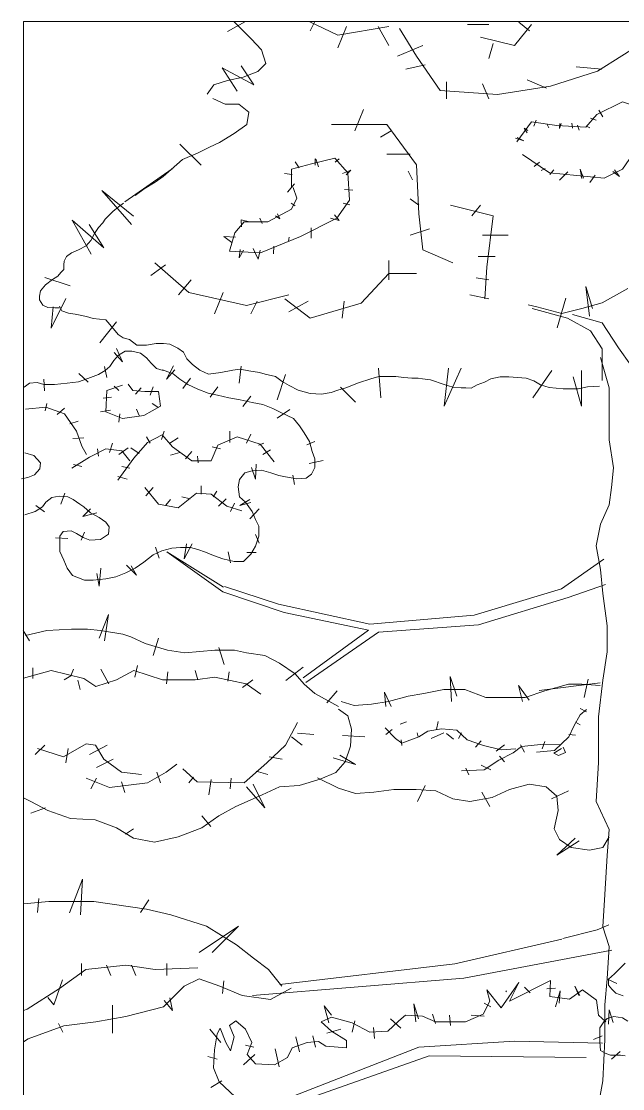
# Model space of a CAD drawing. Header units: metres. Extents: x 0 to 43.1, y 0 to 29.
# Drawn here: x -0.01 to 4.03, y 21.82 to 29 of the extents above; entities that cross this region are included whole.
import ezdxf

# ---------------------------------------------------------------- set-up
doc = ezdxf.new("R2010")
doc.units = ezdxf.units.M
doc.layers.add('Ceco.NET 56', color=253, linetype='Continuous', lineweight=9)
doc.layers.add('trees1', color=254, linetype='Continuous', lineweight=9)

# ---------------------------------------------------------------- blocks, each defined once
blk = doc.blocks.new('elevation 1')
at = {"layer": 'Ceco.NET 56', "ltscale": 0.3}
for p, q in [((0, 0), (0, 29)), ((0, 29), (43.1, 29))]:
    blk.add_line(p, q, dxfattribs=at)
at = {"layer": 'trees1'}
for p, q in [((1.3711, 28.9321), (1.4933, 29)), ((1.415, 29), (1.4557, 28.9592)), ((1.4557, 28.9592), (1.5316, 28.8833)), ((1.9208, 29), (2.1147, 28.9081)), ((1.9287, 28.9367), (1.9603, 29)), ((2.1147, 28.9081), (2.4581, 28.9654)), ((2.1147, 28.8222), (2.1719, 28.9654)), ((2.3866, 28.9654), (2.4581, 28.8365)), ((2.5296, 28.951), (2.6441, 28.7649)), ((2.9875, 28.9797), (3.1306, 28.9797)), ((3.3023, 28.8365), (3.4168, 28.9797)), ((3.3309, 28.994), (3.4025, 28.9367)), ((1.5316, 28.8833), (1.5999, 28.8074)), ((3.0734, 28.8938), (3.3023, 28.8365)), ((3.8604, 28.6647), (4.2467, 28.9081)), ((1.5999, 28.8074), (1.6303, 28.7163)), ((2.5153, 28.7649), (2.687, 28.8365)), ((3.1592, 28.8508), (3.1306, 28.7506)), ((2.6441, 28.7649), (2.8015, 28.5358)), ((1.4363, 28.5297), (1.3368, 28.6862)), ((1.3368, 28.6862), (1.55, 28.5724)), ((1.55, 28.5724), (1.4647, 28.7004)), ((1.5771, 28.6631), (1.4785, 28.6251)), ((1.6303, 28.7163), (1.5771, 28.6631)), ((2.5726, 28.679), (2.7013, 28.7077)), ((3.5456, 28.5645), (3.8604, 28.6647)), ((3.7173, 28.6933), (3.889, 28.679)), ((1.3723, 28.6024), (1.2812, 28.572)), ((1.4785, 28.6251), (1.3723, 28.6024)), ((2.8444, 28.5931), (2.8444, 28.4786)), ((3.0877, 28.5788), (3.1306, 28.4786)), ((3.3882, 28.6074), (3.5169, 28.5502)), ((1.2812, 28.572), (1.2357, 28.5113)), ((2.8015, 28.5358), (3.1878, 28.5072)), ((3.1878, 28.5072), (3.5456, 28.5645)), ((1.2736, 28.4809), (1.3571, 28.4429)), ((1.3571, 28.4429), (1.4482, 28.4429)), ((1.4482, 28.4429), (1.5164, 28.3898)), ((4.0282, 28.4585), (3.8569, 28.3728)), ((4.175, 28.4096), (4.0282, 28.4585)), ((1.5164, 28.3898), (1.5013, 28.3062)), ((2.2292, 28.2638), (2.2864, 28.407)), ((3.8569, 28.3728), (3.7835, 28.2871)), ((3.87, 28.4026), (3.8957, 28.3582)), ((1.5013, 28.3062), (1.4178, 28.2455)), ((2.0718, 28.3068), (2.4438, 28.3068)), ((2.4438, 28.3068), (2.6441, 28.0347)), ((3.4165, 28.3239), (3.3186, 28.1892)), ((3.5878, 28.2994), (3.4165, 28.3239)), ((3.4476, 28.3348), (3.4336, 28.2951)), ((3.5199, 28.3115), (3.5339, 28.2835)), ((3.7835, 28.2871), (3.5878, 28.2994)), ((3.6156, 28.3138), (3.6063, 28.2788)), ((3.6063, 28.2788), (3.6086, 28.3138)), ((3.6927, 28.2811), (3.688, 28.3162)), ((3.7253, 28.3021), (3.737, 28.2671)), ((3.786, 28.2951), (3.8094, 28.2835)), ((3.814, 28.3488), (3.8514, 28.3348)), ((1.4178, 28.2455), (1.3192, 28.1848)), ((2.4009, 28.2209), (2.4724, 28.2638)), ((3.3659, 28.1971), (3.3215, 28.2181)), ((3.3869, 28.2508), (3.3682, 28.2811)), ((3.3682, 28.2811), (3.3916, 28.2648)), ((1.0525, 28.1741), (1.1946, 28.0319)), ((1.2509, 28.1544), (1.175, 28.1164)), ((1.3192, 28.1848), (1.2509, 28.1544)), ((3.3099, 28.2134), (3.3659, 28.1971)), ((4.0282, 28.0055), (4.1628, 28.2014)), ((1.0688, 28.0709), (0.9929, 28.0025)), ((1.175, 28.1164), (1.0688, 28.0709)), ((1.9361, 28.0423), (2.0952, 28.079)), ((1.9628, 28.032), (1.9628, 28.0762)), ((1.9628, 28.0762), (1.9696, 28.0694)), ((2.0952, 28.079), (2.1808, 27.9811)), ((2.0954, 28.0524), (2.1226, 28.0762)), ((2.4438, 28.1063), (2.6012, 28.1063)), ((3.3553, 28.1035), (3.5388, 27.9811)), ((0.6814, 27.7862), (1.0007, 28.008)), ((0.9929, 28.0025), (0.9398, 27.957)), ((1.8015, 28.0055), (1.9361, 28.0423)), ((1.8015, 27.8831), (1.8015, 28.0055)), ((1.8269, 28.0558), (1.8541, 28.015)), ((1.9696, 28.0694), (1.9832, 28.0218)), ((2.6441, 28.0347), (2.6584, 27.7054)), ((3.4709, 28.0523), (3.4359, 28.0243)), ((3.5083, 28.0103), (3.4826, 27.9962)), ((3.5666, 28.0009), (3.5409, 27.9706)), ((3.7557, 27.9425), (3.744, 28.0056)), ((3.744, 28.0056), (3.7673, 27.9449)), ((3.9059, 27.9443), (4.0282, 28.0055)), ((3.9751, 28.0009), (4.0078, 27.9565)), ((0.9398, 27.957), (0.8867, 27.919)), ((1.7555, 27.9776), (1.8065, 27.9708)), ((2.1463, 27.9776), (2.2007, 27.998)), ((2.2007, 27.998), (2.1701, 27.9674)), ((2.1808, 27.9811), (2.193, 27.7974)), ((2.5869, 27.9918), (2.6155, 27.9345)), ((3.5388, 27.9811), (3.9059, 27.9443)), ((3.6623, 27.9869), (3.6063, 27.9309)), ((3.8444, 27.9659), (3.8094, 27.9168)), ((4.0078, 27.9565), (3.9634, 27.9892)), ((0.7398, 27.6906), (0.5266, 27.8613)), ((0.5266, 27.8613), (0.7256, 27.6337)), ((0.8108, 27.8734), (0.7501, 27.8279)), ((0.8867, 27.919), (0.8108, 27.8734)), ((1.7759, 27.8518), (1.8235, 27.9062)), ((1.8382, 27.8097), (1.8138, 27.8831)), ((2.1599, 27.8688), (2.2143, 27.8654)), ((1.8015, 27.7362), (1.8382, 27.8097)), ((2.193, 27.7974), (2.1074, 27.675)), ((2.6012, 27.8057), (2.6584, 27.7627)), ((0.6002, 27.7205), (0.5485, 27.6688)), ((0.64, 27.7524), (0.6002, 27.7205)), ((0.6718, 27.7762), (0.64, 27.7524)), ((1.6425, 27.6505), (1.8015, 27.7362)), ((1.7997, 27.777), (1.8269, 27.76)), ((2.1497, 27.777), (2.1939, 27.7668)), ((2.8731, 27.7627), (3.1592, 27.6911)), ((3.0161, 27.6911), (3.0734, 27.7627)), ((0.5408, 27.4773), (0.3276, 27.6621)), ((0.3276, 27.6621), (0.4555, 27.4346)), ((0.5326, 27.6449), (0.5048, 27.6131)), ((0.5485, 27.6688), (0.5326, 27.6449)), ((1.4223, 27.577), (1.4834, 27.6505)), ((1.4667, 27.6173), (1.4633, 27.6649)), ((1.4633, 27.6649), (1.5211, 27.6513)), ((1.4834, 27.6505), (1.6425, 27.6505)), ((1.606, 27.6411), (1.589, 27.6751)), ((1.6944, 27.692), (1.725, 27.6717)), ((1.725, 27.6717), (1.708, 27.7056)), ((2.1074, 27.675), (1.8627, 27.5526)), ((2.1226, 27.6615), (2.0648, 27.6751)), ((2.092, 27.6988), (2.1226, 27.6615)), ((2.6584, 27.7054), (2.687, 27.462)), ((3.1592, 27.6911), (3.1163, 27.3475)), ((0.4413, 27.6337), (0.5408, 27.4773)), ((0.477, 27.5733), (0.4531, 27.5256)), ((0.5048, 27.6131), (0.477, 27.5733)), ((1.3856, 27.4546), (1.4223, 27.577)), ((1.9357, 27.6105), (1.9357, 27.5425)), ((2.6012, 27.5623), (2.73, 27.6052)), ((0.4531, 27.5256), (0.4213, 27.4898)), ((1.4021, 27.5119), (1.3478, 27.5527)), ((1.3478, 27.5527), (1.4259, 27.5493)), ((1.8627, 27.5526), (1.5935, 27.4424)), ((1.7861, 27.5493), (1.7827, 27.5221)), ((3.0877, 27.5623), (3.2594, 27.5623)), ((0.3219, 27.4421), (0.2901, 27.4182)), ((0.3696, 27.462), (0.3219, 27.4421)), ((0.4213, 27.4898), (0.3696, 27.462)), ((1.5935, 27.4424), (1.3856, 27.4546)), ((1.4497, 27.4099), (1.4565, 27.4643)), ((1.4803, 27.4609), (1.4497, 27.4099)), ((1.5788, 27.3997), (1.5449, 27.4711)), ((1.5924, 27.4609), (1.5788, 27.3997)), ((1.6842, 27.4881), (1.6808, 27.4371)), ((2.687, 27.462), (2.8874, 27.3761)), ((0.2742, 27.3864), (0.2702, 27.3625)), ((0.2702, 27.3625), (0.2702, 27.3307)), ((0.2901, 27.4182), (0.2742, 27.3864)), ((0.9557, 27.3618), (0.8555, 27.2902)), ((0.8841, 27.3761), (1.1131, 27.1757)), ((2.4581, 27.3904), (2.4581, 27.2616)), ((3.0591, 27.4191), (3.1735, 27.4191)), ((0.2305, 27.2869), (0.1947, 27.2631)), ((0.2503, 27.3108), (0.2305, 27.2869)), ((0.2702, 27.3307), (0.2503, 27.3108)), ((2.2721, 27.1041), (2.4581, 27.3045)), ((2.4581, 27.3045), (2.6441, 27.3045)), ((3.1163, 27.3475), (3.102, 27.1327)), ((0.147, 27.2273), (0.1152, 27.1875)), ((0.1428, 27.2781), (0.3134, 27.2213)), ((0.1947, 27.2631), (0.147, 27.2273)), ((1.1274, 27.2616), (1.0415, 27.1614)), ((3.0448, 27.2759), (3.1306, 27.2616)), ((3.808, 27.0162), (3.7822, 27.2162)), ((3.7822, 27.2162), (3.8273, 27.0678)), ((0.1152, 27.1875), (0.1072, 27.1517)), ((0.1072, 27.1517), (0.1072, 27.1278)), ((1.1131, 27.1757), (1.4994, 27.0898)), ((1.342, 27.1757), (1.2848, 27.0325)), ((1.4994, 27.0898), (1.7856, 27.1614)), ((3.0018, 27.1614), (3.1306, 27.1327)), ((3.6468, 27.1387), (3.5888, 26.9388)), ((3.8918, 27.1065), (4.0658, 27.2033)), ((0.1072, 27.1278), (0.1311, 27.092)), ((0.1311, 27.092), (0.1629, 27.0761)), ((0.1629, 27.0761), (0.2106, 27.0721)), ((0.1854, 26.9368), (0.2849, 27.1359)), ((0.1997, 27.079), (0.1854, 26.9368)), ((0.2106, 27.0721), (0.2424, 27.0721)), ((0.2417, 27.0838), (0.2569, 27.0534)), ((1.571, 27.1184), (1.528, 27.0325)), ((1.757, 27.1327), (1.9287, 27.0039)), ((1.9144, 27.1184), (1.7856, 27.0468)), ((1.9287, 27.0039), (2.2721, 27.1041)), ((2.1576, 27.1184), (2.1433, 27.0039)), ((3.3955, 27.0936), (3.4535, 27.0807)), ((3.6597, 27.0033), (3.4212, 27.0678)), ((3.4535, 27.0807), (3.6211, 27.0355)), ((3.6211, 27.0355), (3.7564, 27.0678)), ((3.7564, 27.0678), (3.8918, 27.1065)), ((0.2569, 27.0534), (0.3024, 27.0382)), ((0.3024, 27.0382), (0.348, 27.0306)), ((0.348, 27.0306), (0.4238, 27.0154)), ((0.4238, 27.0154), (0.4694, 27.0002)), ((0.4694, 27.0002), (0.5528, 26.9926)), ((3.8144, 26.9194), (3.6597, 27.0033)), ((3.692, 27.0291), (3.8918, 26.971)), ((0.6261, 26.9795), (0.5124, 26.8373)), ((0.5528, 26.9926), (0.6059, 26.9319)), ((0.6059, 26.9319), (0.6363, 26.8939)), ((3.8918, 26.971), (4.0014, 26.8033)), ((0.6363, 26.8939), (0.6702, 26.8714)), ((0.6702, 26.8714), (0.7136, 26.8606)), ((0.7136, 26.8606), (0.7624, 26.8226)), ((3.8918, 26.7969), (3.8144, 26.9194)), ((0.6245, 26.7987), (0.6666, 26.7093)), ((0.6836, 26.7819), (0.6389, 26.7551)), ((0.7284, 26.7819), (0.6836, 26.7819)), ((0.7866, 26.7685), (0.7284, 26.7819)), ((0.7624, 26.8226), (0.8275, 26.8226)), ((0.8275, 26.8226), (0.8926, 26.8335)), ((0.8926, 26.8335), (0.9415, 26.8335)), ((0.9415, 26.8335), (0.9849, 26.828)), ((0.9849, 26.828), (1.0391, 26.8009)), ((1.0391, 26.8009), (1.0771, 26.7737)), ((3.8918, 26.584), (3.8918, 26.7969)), ((4.0014, 26.8033), (4.0852, 26.6872)), ((0.6075, 26.7192), (0.5807, 26.6789)), ((0.6389, 26.7551), (0.6075, 26.7192)), ((0.6666, 26.7093), (0.6088, 26.7724)), ((0.8268, 26.7372), (0.7866, 26.7685)), ((0.8582, 26.7013), (0.8268, 26.7372)), ((1.0771, 26.7737), (1.0988, 26.7303)), ((1.0988, 26.7303), (1.1367, 26.6923)), ((3.8814, 26.7396), (3.9396, 26.5356)), ((0.5494, 26.6521), (0.5046, 26.6252)), ((0.5458, 26.6778), (0.5615, 26.6042)), ((0.5807, 26.6789), (0.5494, 26.6521)), ((0.894, 26.6655), (0.8582, 26.7013)), ((0.9387, 26.6521), (0.894, 26.6655)), ((1.0059, 26.6297), (0.9343, 26.6566)), ((0.9607, 26.5937), (1.008, 26.683)), ((1.0185, 26.6568), (0.9607, 26.5937)), ((1.1367, 26.6923), (1.1856, 26.6543)), ((1.1856, 26.6543), (1.2452, 26.6272)), ((1.2452, 26.6272), (1.3266, 26.6381)), ((1.3266, 26.6381), (1.408, 26.6543)), ((1.408, 26.6543), (1.4568, 26.6598)), ((1.4647, 26.6808), (1.4505, 26.567)), ((1.4568, 26.6598), (1.5165, 26.6489)), ((1.5165, 26.6489), (1.587, 26.6381)), ((1.587, 26.6381), (1.625, 26.6272)), ((2.3886, 26.6666), (2.4028, 26.4675)), ((2.8577, 26.6666), (2.8293, 26.4106)), ((2.8293, 26.4106), (2.943, 26.6666)), ((3.5542, 26.6524), (3.4262, 26.4675)), ((3.7532, 26.4106), (3.7532, 26.6524)), ((0.0392, 26.567), (0.0034, 26.5401)), ((0.0929, 26.5715), (0.0392, 26.567)), ((0.1376, 26.558), (0.0929, 26.5715)), ((0.1361, 26.5937), (0.1413, 26.5149)), ((0.2943, 26.567), (0.2092, 26.558)), ((0.3703, 26.576), (0.2943, 26.567)), ((0.433, 26.5983), (0.3703, 26.576)), ((0.3724, 26.6305), (0.4354, 26.5727)), ((0.5046, 26.6252), (0.433, 26.5983)), ((1.0506, 26.5939), (1.0059, 26.6297)), ((1.1043, 26.558), (1.0506, 26.5939)), ((1.1235, 26.5989), (1.071, 26.5306)), ((1.625, 26.6272), (1.6955, 26.6109)), ((1.6955, 26.6109), (1.7389, 26.5784)), ((1.7632, 26.6239), (1.7063, 26.4533)), ((1.7389, 26.5784), (1.7877, 26.5512)), ((2.1674, 26.5349), (2.2542, 26.5675)), ((2.2542, 26.5675), (2.3356, 26.5946)), ((2.3356, 26.5946), (2.3898, 26.6109)), ((2.3898, 26.6109), (2.4603, 26.6109)), ((2.4603, 26.6109), (2.5037, 26.6109)), ((2.5037, 26.6109), (2.558, 26.6055)), ((2.558, 26.6055), (2.6122, 26.6001)), ((2.6122, 26.6001), (2.6556, 26.6001)), ((2.6556, 26.6001), (2.6827, 26.5946)), ((2.6827, 26.5946), (2.737, 26.5892)), ((2.737, 26.5892), (2.8292, 26.5566)), ((3.051, 26.5553), (3.0999, 26.5731)), ((3.0999, 26.5731), (3.1444, 26.5954)), ((3.1444, 26.5954), (3.2067, 26.6087)), ((3.2067, 26.6087), (3.2645, 26.6087)), ((3.2645, 26.6087), (3.3223, 26.6043)), ((3.3223, 26.6043), (3.3801, 26.5998)), ((3.3801, 26.5998), (3.4335, 26.582)), ((3.4335, 26.582), (3.478, 26.5553)), ((3.6963, 26.6097), (3.7532, 26.4106)), ((0.2092, 26.558), (0.1376, 26.558)), ((0.5609, 26.5162), (0.5547, 26.3732)), ((0.6665, 26.5535), (0.5609, 26.5162)), ((0.6106, 26.5472), (0.6416, 26.5162)), ((0.7348, 26.5162), (0.7037, 26.5597)), ((0.8156, 26.51), (0.7348, 26.5162)), ((0.7907, 26.5348), (0.7534, 26.4913)), ((0.9087, 26.51), (0.8156, 26.51)), ((0.8528, 26.4851), (0.8715, 26.541)), ((0.9212, 26.4105), (0.9087, 26.51)), ((1.1715, 26.5267), (1.1043, 26.558)), ((1.2431, 26.4998), (1.1715, 26.5267)), ((1.3057, 26.4864), (1.2431, 26.4998)), ((1.3074, 26.5411), (1.2548, 26.4728)), ((1.7877, 26.5512), (1.8474, 26.5187)), ((1.8474, 26.5187), (1.9287, 26.4969)), ((1.9287, 26.4969), (2.0047, 26.4915)), ((2.0047, 26.4915), (2.0698, 26.5024)), ((2.0698, 26.5024), (2.1132, 26.5187)), ((2.1132, 26.5187), (2.1674, 26.5349)), ((2.1328, 26.5386), (2.2323, 26.439)), ((2.8292, 26.5566), (2.8889, 26.5404)), ((2.8889, 26.5404), (2.9431, 26.5349)), ((2.9431, 26.5349), (2.9757, 26.5349)), ((2.9757, 26.5349), (3.011, 26.5331)), ((3.011, 26.5331), (3.051, 26.5553)), ((3.478, 26.5553), (3.5358, 26.5375)), ((3.5358, 26.5375), (3.6292, 26.5286)), ((3.6292, 26.5286), (3.7315, 26.5286)), ((3.7315, 26.5286), (3.7938, 26.542)), ((3.7938, 26.542), (3.8738, 26.5464)), ((3.9396, 26.5356), (3.9396, 26.3754)), ((0.1571, 26.4292), (0.1447, 26.3794)), ((0.536, 26.4664), (0.5919, 26.4727)), ((0.8653, 26.4292), (0.9025, 26.4043)), ((1.3818, 26.4685), (1.3057, 26.4864)), ((1.4579, 26.4551), (1.3818, 26.4685)), ((1.5384, 26.4371), (1.4579, 26.4551)), ((1.528, 26.4781), (1.4754, 26.4097)), ((1.61, 26.4237), (1.5384, 26.4371)), ((1.6772, 26.3968), (1.61, 26.4237)), ((0.0142, 26.3919), (0.1509, 26.4043)), ((0.1509, 26.4043), (0.2751, 26.3608)), ((0.2751, 26.3981), (0.2254, 26.3546)), ((0.2751, 26.3608), (0.3559, 26.2427)), ((0.5174, 26.3732), (0.5857, 26.3857)), ((0.5547, 26.3732), (0.6665, 26.3297)), ((0.6478, 26.3608), (0.6416, 26.3049)), ((0.6665, 26.3297), (0.8094, 26.3484)), ((0.7597, 26.3919), (0.7783, 26.3484)), ((0.8094, 26.3484), (0.9212, 26.4105)), ((1.7309, 26.37), (1.6772, 26.3968)), ((1.7906, 26.3887), (1.7066, 26.3309)), ((1.8159, 26.3297), (1.7309, 26.37)), ((3.9396, 26.3754), (3.9396, 26.186)), ((0.3124, 26.2924), (0.3683, 26.3111)), ((1.8562, 26.2804), (1.8159, 26.3297)), ((1.8875, 26.2312), (1.8562, 26.2804)), ((0.3559, 26.2427), (0.3931, 26.1433)), ((0.828, 26.2054), (0.8528, 26.1619)), ((0.8342, 26.1681), (0.9336, 26.2179)), ((0.946, 26.2427), (0.9274, 26.1868)), ((0.9336, 26.2179), (1.0019, 26.1371)), ((1.3063, 26.1495), (1.4368, 26.2054)), ((1.3871, 26.2427), (1.3871, 26.1681)), ((1.4368, 26.2054), (1.5921, 26.1557)), ((1.5299, 26.2241), (1.4989, 26.1619)), ((1.9233, 26.1729), (1.8875, 26.2312)), ((0.331, 26.193), (0.4056, 26.1992)), ((0.3931, 26.1433), (0.4242, 26.0873)), ((0.5981, 26.1619), (0.5795, 26.0998)), ((0.741, 26.0625), (0.8342, 26.1681)), ((0.9833, 26.1619), (1.0392, 26.1992)), ((1.0019, 26.1371), (1.1324, 26.0438)), ((1.2628, 26.0438), (1.3063, 26.1495)), ((1.269, 26.1371), (1.325, 26.1246)), ((1.6169, 26.1619), (1.5796, 26.1495)), ((1.5921, 26.1557), (1.6852, 26.0376)), ((1.9062, 26.1522), (1.9587, 26.1732)), ((1.9412, 26.1058), (1.9233, 26.1729)), ((3.9396, 26.186), (3.9687, 25.9967)), ((0.0078, 26.0968), (0.0705, 26.0789)), ((0.0705, 26.0789), (0.1152, 26.0297)), ((0.3248, 25.9941), (0.4428, 26.0687)), ((0.4428, 26.0687), (0.5547, 26.1246)), ((0.4988, 26.1246), (0.505, 26.0749)), ((0.5547, 26.1246), (0.6603, 26.1122)), ((0.6354, 25.9133), (0.741, 26.0625)), ((0.6416, 26.0873), (0.7037, 26.1308)), ((0.6603, 26.1122), (0.7162, 26.0438)), ((0.7224, 26.1308), (0.7783, 26.0936)), ((0.9895, 26.0811), (1.0516, 26.0998)), ((1.0889, 26.0563), (1.1324, 26.106)), ((1.1697, 26.0749), (1.1759, 26.0314)), ((1.6604, 26.1184), (1.6107, 26.0873)), ((1.9591, 26.0565), (1.9412, 26.1058)), ((0.1108, 25.9894), (0.075, 25.9491)), ((0.1152, 26.0297), (0.1108, 25.9894)), ((0.3372, 26.019), (0.3931, 26.0066)), ((0.6603, 26.0066), (0.7162, 25.9941)), ((1.1324, 26.0438), (1.2628, 26.0438)), ((1.5332, 25.9998), (1.5595, 25.921)), ((1.5595, 25.921), (1.5647, 26.0208)), ((1.9219, 26.0261), (2.0165, 26.0471)), ((1.9368, 25.9535), (1.9591, 25.9983)), ((1.9591, 25.9983), (1.9591, 26.0565)), ((3.9687, 25.9967), (3.9541, 25.8655)), ((0.0302, 25.9311), (-0.0145, 25.9222)), ((0.075, 25.9491), (0.0302, 25.9311)), ((0.6354, 25.9382), (0.6975, 25.9195)), ((1.4445, 25.8685), (1.4534, 25.9177)), ((1.4534, 25.9177), (1.4892, 25.9625)), ((1.4892, 25.9625), (1.5384, 25.9759)), ((1.5384, 25.9759), (1.6011, 25.9804)), ((1.6011, 25.9804), (1.6638, 25.9625)), ((1.6638, 25.9625), (1.7175, 25.9446)), ((1.7175, 25.9446), (1.7622, 25.9356)), ((1.7622, 25.9356), (1.8383, 25.9222)), ((1.8116, 25.9473), (1.8221, 25.8842)), ((1.8383, 25.9222), (1.9009, 25.9267)), ((1.9009, 25.9267), (1.9368, 25.9535)), ((0.8156, 25.8636), (0.9087, 25.7517)), ((0.8218, 25.8077), (0.8715, 25.8636)), ((1.1945, 25.876), (1.1945, 25.8201)), ((1.4534, 25.8013), (1.4445, 25.8685)), ((3.9541, 25.8655), (3.9396, 25.749)), ((0.1511, 25.7655), (0.1913, 25.7968)), ((0.1913, 25.7968), (0.2406, 25.8058)), ((0.2406, 25.8058), (0.2987, 25.8013)), ((0.2779, 25.8264), (0.2516, 25.7528)), ((0.2987, 25.8013), (0.3345, 25.7834)), ((0.3345, 25.7834), (0.3793, 25.752)), ((0.9895, 25.7828), (0.9584, 25.7455)), ((1.0392, 25.7269), (1.1634, 25.8263)), ((1.064, 25.8015), (1.12, 25.789)), ((1.1634, 25.8263), (1.2628, 25.8201)), ((1.2628, 25.8201), (1.3684, 25.7393)), ((1.3001, 25.8388), (1.2753, 25.8015)), ((1.3622, 25.789), (1.3125, 25.7393)), ((1.4937, 25.7655), (1.4534, 25.8013)), ((1.4544, 25.7423), (1.5227, 25.7843)), ((0.0078, 25.6804), (0.0794, 25.7028)), ((0.0794, 25.7028), (0.1287, 25.7341)), ((0.0835, 25.7423), (0.1413, 25.7002)), ((0.1287, 25.7341), (0.1511, 25.7655)), ((0.3793, 25.752), (0.4062, 25.7341)), ((0.4512, 25.7213), (0.3987, 25.6687)), ((0.4062, 25.7341), (0.4509, 25.6938)), ((0.9087, 25.7517), (1.0392, 25.7269)), ((1.3684, 25.7393), (1.4678, 25.7082)), ((1.4181, 25.758), (1.3933, 25.702)), ((1.528, 25.7633), (1.4544, 25.7423)), ((1.5384, 25.7028), (1.4937, 25.7655)), ((1.5227, 25.6529), (1.5858, 25.7213)), ((1.5608, 25.649), (1.5384, 25.7028)), ((3.9396, 25.749), (3.8814, 25.6179)), ((0.3987, 25.6687), (0.4932, 25.695)), ((0.4509, 25.6938), (0.5091, 25.6625)), ((0.5091, 25.6625), (0.5538, 25.6311)), ((0.5538, 25.6311), (0.5762, 25.5998)), ((1.5832, 25.6043), (1.5608, 25.649)), ((0.2674, 25.5684), (0.245, 25.5371)), ((0.3211, 25.5729), (0.2674, 25.5684)), ((0.3569, 25.555), (0.3211, 25.5729)), ((0.4092, 25.5636), (0.3882, 25.511)), ((0.5762, 25.5998), (0.5717, 25.5505)), ((1.5832, 25.5371), (1.5832, 25.6043)), ((3.8814, 25.6179), (3.8522, 25.4722)), ((0.2148, 25.5268), (0.2989, 25.5216)), ((0.245, 25.5371), (0.245, 25.4878)), ((0.245, 25.4878), (0.245, 25.4341)), ((0.4017, 25.5281), (0.3569, 25.555)), ((0.4464, 25.5102), (0.4017, 25.5281)), ((0.518, 25.5147), (0.4464, 25.5102)), ((0.5717, 25.5505), (0.518, 25.5147)), ((1.5595, 25.5478), (1.5858, 25.49)), ((1.5608, 25.4699), (1.5832, 25.5371)), ((0.245, 25.4341), (0.2719, 25.3759)), ((0.8716, 25.4117), (0.9298, 25.4386)), ((0.8872, 25.4637), (0.9134, 25.3902)), ((0.9298, 25.4386), (0.9969, 25.4565)), ((1.3462, 25.1931), (0.9631, 25.4319)), ((0.9631, 25.4319), (1.3399, 25.1617)), ((0.9969, 25.4565), (1.0551, 25.461)), ((1.0551, 25.461), (1.1222, 25.461)), ((1.0973, 25.4848), (1.0815, 25.3849)), ((1.0815, 25.3849), (1.134, 25.4848)), ((1.1222, 25.461), (1.1715, 25.4475)), ((1.1715, 25.4475), (1.2252, 25.4296)), ((1.2252, 25.4296), (1.2789, 25.4072)), ((1.3757, 25.4322), (1.3914, 25.3586)), ((1.4803, 25.3669), (1.5295, 25.4162)), ((1.5017, 25.427), (1.5647, 25.427)), ((1.5295, 25.4162), (1.5608, 25.4699)), ((3.8522, 25.4722), (3.8814, 25.312)), ((0.2719, 25.3759), (0.2943, 25.3222)), ((0.6928, 25.3429), (0.7611, 25.2745)), ((0.7508, 25.3222), (0.8089, 25.3625)), ((0.8089, 25.3625), (0.8716, 25.4117)), ((1.2789, 25.4072), (1.3415, 25.3848)), ((1.3415, 25.3848), (1.4176, 25.3669)), ((1.4176, 25.3669), (1.4803, 25.3669)), ((3.6188, 25.1825), (3.9028, 25.3829)), ((0.2943, 25.3222), (0.3301, 25.2729)), ((0.3301, 25.2729), (0.4106, 25.2416)), ((0.4932, 25.2851), (0.509, 25.201)), ((0.509, 25.201), (0.5195, 25.3218)), ((0.621, 25.2639), (0.6881, 25.2908)), ((0.6881, 25.2908), (0.7508, 25.3222)), ((0.7611, 25.2745), (0.7243, 25.3376)), ((3.8814, 25.312), (3.8959, 25.1518)), ((0.4106, 25.2416), (0.4688, 25.2416)), ((0.4688, 25.2416), (0.5538, 25.2505)), ((0.5538, 25.2505), (0.621, 25.2639)), ((3.6637, 25.124), (3.9149, 25.2119)), ((1.3399, 25.1617), (1.7544, 25.0234)), ((1.3524, 25.1981), (1.7147, 25.0794)), ((3.0317, 25.0065), (3.6188, 25.1825)), ((3.8959, 25.1518), (3.925, 24.9332)), ((1.7147, 25.0794), (2.3289, 24.9444)), ((3.0608, 24.9417), (3.6637, 25.124)), ((0.5095, 24.8504), (0.5714, 25.0096)), ((0.5714, 25.0096), (0.5449, 24.8327)), ((1.7544, 25.0234), (2.3197, 24.904)), ((2.3289, 24.9444), (3.0317, 25.0065)), ((0.3238, 24.9123), (0.1558, 24.9035)), ((0.4299, 24.9123), (0.3238, 24.9123)), ((0.5184, 24.9035), (0.4299, 24.9123)), ((2.3888, 24.8915), (3.0608, 24.9417)), ((3.925, 24.9332), (3.925, 24.7584)), ((-0.0033, 24.9035), (0.0409, 24.8327)), ((0.1558, 24.9035), (0.0144, 24.8681)), ((0.6687, 24.8769), (0.5184, 24.9035)), ((0.7217, 24.8592), (0.6687, 24.8769)), ((0.819, 24.815), (0.7217, 24.8592)), ((0.872, 24.7354), (0.9074, 24.8504)), ((2.3197, 24.904), (1.88, 24.5836)), ((1.8989, 24.5521), (2.3888, 24.8915)), ((0.9693, 24.7708), (0.819, 24.815)), ((1.0843, 24.7531), (0.9693, 24.7708)), ((1.2876, 24.7708), (1.0843, 24.7531)), ((1.4203, 24.7708), (1.2876, 24.7708)), ((1.3141, 24.7885), (1.3495, 24.6734)), ((1.4998, 24.7531), (1.4203, 24.7708)), ((1.6236, 24.7354), (1.4998, 24.7531)), ((1.7209, 24.6823), (1.6236, 24.7354)), ((3.925, 24.7584), (3.8959, 24.5691)), ((0, 24.581), (0.1862, 24.6328)), ((0.0629, 24.6504), (0.0629, 24.5799)), ((0.1862, 24.6328), (0.4064, 24.5799)), ((0.336, 24.6416), (0.3183, 24.5975)), ((0.5209, 24.6416), (0.5737, 24.5446)), ((0.6266, 24.5711), (0.7411, 24.6328)), ((0.7411, 24.6328), (0.9348, 24.5711)), ((0.7675, 24.668), (0.7499, 24.5887)), ((1.155, 24.6328), (1.1726, 24.5711)), ((1.827, 24.6115), (1.7209, 24.6823)), ((1.7651, 24.5673), (1.88, 24.6557)), ((0.3183, 24.5975), (0.2743, 24.5711)), ((0.3649, 24.5687), (0.3808, 24.5052)), ((0.4064, 24.5799), (0.4857, 24.527)), ((0.4857, 24.527), (0.6266, 24.5711)), ((0.9348, 24.5711), (1.155, 24.5711)), ((0.97, 24.6239), (0.9612, 24.5446)), ((1.155, 24.5711), (1.2871, 24.5887)), ((1.2871, 24.5887), (1.4984, 24.5446)), ((1.384, 24.6239), (1.3751, 24.5623)), ((1.5425, 24.5711), (1.472, 24.5182)), ((1.8889, 24.5407), (1.827, 24.6115)), ((2.8792, 24.4257), (2.8704, 24.5938)), ((2.8704, 24.5938), (2.9146, 24.4611)), ((3.7988, 24.5761), (3.7723, 24.4523)), ((3.8959, 24.5691), (3.8668, 24.3214)), ((1.4984, 24.5446), (1.5953, 24.4742)), ((1.9596, 24.4788), (1.8889, 24.5407)), ((2.0392, 24.4169), (2.1099, 24.4965)), ((2.4371, 24.3903), (2.4283, 24.4876)), ((2.4283, 24.4876), (2.4725, 24.3903)), ((2.8262, 24.5053), (2.6935, 24.4788)), ((2.9676, 24.5053), (2.8262, 24.5053)), ((3.1091, 24.4523), (2.9676, 24.5053)), ((3.3567, 24.4257), (3.3302, 24.5319)), ((3.3302, 24.5319), (3.4009, 24.4346)), ((3.507, 24.4965), (3.3744, 24.4523)), ((3.4694, 24.5001), (3.8791, 24.5517)), ((3.6662, 24.5407), (3.507, 24.4965)), ((3.7546, 24.5407), (3.6662, 24.5407)), ((3.8784, 24.5319), (3.7546, 24.5407)), ((2.1188, 24.3903), (1.9596, 24.4788)), ((2.2249, 24.3992), (2.1365, 24.4257)), ((2.4548, 24.4257), (2.3398, 24.408)), ((2.5874, 24.4611), (2.4548, 24.4257)), ((2.6935, 24.4788), (2.5874, 24.4611)), ((3.2683, 24.4523), (3.1091, 24.4523)), ((3.3744, 24.4523), (3.2683, 24.4523)), ((2.1807, 24.3284), (2.1188, 24.3726)), ((2.3398, 24.408), (2.2249, 24.3992)), ((3.7446, 24.3777), (3.788, 24.356)), ((3.7446, 24.3343), (3.788, 24.3723)), ((1.7627, 24.1317), (1.8421, 24.2827)), ((2.2072, 24.2399), (2.1807, 24.3284)), ((2.5762, 24.2875), (2.5341, 24.2717)), ((2.7898, 24.2909), (2.779, 24.2366)), ((3.7012, 24.2583), (3.7446, 24.3343)), ((3.712, 24.2855), (3.7446, 24.2692)), ((3.8668, 24.3214), (3.8668, 24.0155)), ((1.8421, 24.2112), (1.9533, 24.2032)), ((2.1453, 24.1957), (2.2956, 24.1868)), ((2.1984, 24.1249), (2.2072, 24.2399)), ((2.4318, 24.2475), (2.5023, 24.1769)), ((2.4806, 24.2366), (2.4372, 24.204)), ((2.6488, 24.2149), (2.6542, 24.1878)), ((2.6597, 24.1878), (2.7193, 24.2258)), ((2.7193, 24.2258), (2.8115, 24.242)), ((2.8278, 24.2149), (2.741, 24.1769)), ((2.8115, 24.242), (2.9146, 24.2312)), ((2.8929, 24.1715), (2.8441, 24.2095)), ((2.9146, 24.2312), (2.9851, 24.1661)), ((2.9472, 24.2149), (2.9255, 24.1769)), ((3.6686, 24.1878), (3.7012, 24.2583)), ((3.6686, 24.204), (3.712, 24.1986)), ((0.1425, 24.1317), (0.079, 24.0682)), ((0.2696, 24.0523), (0.4205, 24.1397)), ((0.4205, 24.1397), (0.484, 24.1317)), ((0.5635, 24.1317), (0.4443, 24.0682)), ((0.484, 24.1317), (0.5396, 24.0364)), ((1.6356, 24.0125), (1.7627, 24.1317)), ((1.8024, 24.1873), (1.8739, 24.1317)), ((2.163, 24.0187), (2.1984, 24.1249)), ((2.5023, 24.1769), (2.5457, 24.1443)), ((2.5403, 24.1661), (2.5457, 24.1281)), ((2.5457, 24.1443), (2.6597, 24.1878)), ((2.9851, 24.1661), (3.0936, 24.1281)), ((3.0773, 24.1606), (3.0394, 24.1172)), ((3.0936, 24.1281), (3.213, 24.1009)), ((3.2347, 24.1335), (3.1804, 24.0901)), ((3.2943, 24.0792), (3.3486, 24.1226)), ((3.3431, 24.1335), (3.3703, 24.0846)), ((3.3486, 24.1226), (3.5005, 24.1389)), ((3.5059, 24.1552), (3.4896, 24.1064)), ((3.5005, 24.1389), (3.609, 24.1335)), ((3.571, 24.0955), (3.6686, 24.1878)), ((0.0949, 24.1079), (0.2696, 24.0523)), ((0.3014, 24.1079), (0.2855, 24.0125)), ((1.6515, 24.0523), (1.7388, 24.0364)), ((2.1276, 24.063), (2.2337, 24.001)), ((3.1967, 24.0304), (3.2943, 24.0792)), ((3.2021, 24.0575), (3.2347, 24.0195)), ((3.213, 24.1009), (3.3106, 24.1064)), ((3.4516, 24.0846), (3.571, 24.0955)), ((3.6191, 24.1083), (3.5664, 24.0767)), ((3.5664, 24.0767), (3.598, 24.0609)), ((3.598, 24.0609), (3.6454, 24.082)), ((3.6454, 24.082), (3.6296, 24.1189)), ((0.6032, 24.0364), (0.492, 23.9807)), ((0.5396, 24.0364), (0.6588, 23.949)), ((0.9606, 23.949), (1.032, 24.0046)), ((1.4847, 23.8774), (1.6356, 24.0125)), ((2.2337, 24.001), (2.0834, 24.0453)), ((2.1011, 23.948), (2.163, 24.0187)), ((3.0773, 23.9978), (3.1424, 23.9652)), ((3.099, 23.9652), (3.1967, 24.0304)), ((3.8668, 24.0155), (3.8522, 23.7533)), ((0.4205, 23.9092), (0.5793, 23.8457)), ((0.492, 23.9092), (0.4523, 23.8377)), ((0.6588, 23.949), (0.7938, 23.9331)), ((0.8335, 23.8774), (0.9606, 23.949)), ((0.897, 23.949), (0.9208, 23.8774)), ((1.0717, 23.9728), (1.167, 23.8854)), ((1.1432, 23.9172), (1.1114, 23.8774)), ((1.3974, 23.9092), (1.3894, 23.8377)), ((1.5641, 23.9569), (1.6435, 23.9331)), ((1.9773, 23.9126), (2.1188, 23.8418)), ((1.995, 23.9037), (2.1011, 23.948)), ((2.9472, 23.9598), (3.099, 23.9652)), ((2.9743, 23.9761), (2.996, 23.9327)), ((0.5793, 23.8457), (0.8335, 23.8774)), ((0.6588, 23.8854), (0.6826, 23.8139)), ((1.167, 23.8854), (1.4847, 23.8774)), ((1.2623, 23.9013), (1.2465, 23.798)), ((1.4998, 23.8506), (1.6236, 23.7091)), ((1.6236, 23.7091), (1.544, 23.8683)), ((1.6059, 23.7975), (1.7209, 23.8506)), ((1.7209, 23.8506), (1.8535, 23.8595)), ((1.8535, 23.8595), (1.995, 23.9037)), ((2.1188, 23.8418), (2.2337, 23.8064)), ((2.7024, 23.8595), (2.6493, 23.7533)), ((3.2683, 23.8329), (3.4009, 23.8683)), ((3.4009, 23.8683), (3.5158, 23.8506)), ((3.5158, 23.8506), (3.5866, 23.7887)), ((0, 23.7765), (0.0497, 23.7533)), ((1.4291, 23.7179), (1.6059, 23.7975)), ((2.2337, 23.8064), (2.3575, 23.8152)), ((2.3575, 23.8152), (2.4902, 23.8329)), ((2.4902, 23.8329), (2.6405, 23.8329)), ((2.6405, 23.8329), (2.7731, 23.8241)), ((2.7731, 23.8241), (2.8881, 23.771)), ((2.8881, 23.771), (3.003, 23.7533)), ((3.003, 23.7533), (3.1533, 23.7799)), ((3.0826, 23.8152), (3.1356, 23.7179)), ((3.1533, 23.7799), (3.2683, 23.8329)), ((3.5512, 23.771), (3.6662, 23.8241)), ((3.5866, 23.7887), (3.5954, 23.6914)), ((0.0497, 23.7533), (0.1647, 23.6914)), ((0.147, 23.7091), (0.0497, 23.6737)), ((0.1647, 23.6914), (0.315, 23.6383)), ((1.3141, 23.656), (1.4291, 23.7179)), ((3.5954, 23.6914), (3.5689, 23.5675)), ((3.8522, 23.7533), (3.9396, 23.5639)), ((0.315, 23.6383), (0.483, 23.6294)), ((0.483, 23.6294), (0.6245, 23.5764)), ((1.1992, 23.5764), (1.3141, 23.656)), ((1.1992, 23.656), (1.2611, 23.5852)), ((0.6245, 23.5764), (0.7394, 23.5056)), ((0.7394, 23.5675), (0.6864, 23.5321)), ((1.04, 23.5144), (1.1992, 23.5764)), ((3.5689, 23.5675), (3.6043, 23.4967)), ((3.9396, 23.5639), (3.925, 23.3891)), ((0.7394, 23.5056), (0.8809, 23.479)), ((0.8809, 23.479), (1.04, 23.5144)), ((3.7104, 23.5056), (3.5866, 23.3906)), ((3.5866, 23.3906), (3.7369, 23.4879)), ((3.6043, 23.4967), (3.6838, 23.4437)), ((3.8961, 23.4437), (3.9403, 23.5144)), ((3.6838, 23.4437), (3.8076, 23.426)), ((3.8076, 23.426), (3.8961, 23.4437)), ((3.925, 23.3891), (3.9105, 23.1269)), ((0.3085, 23.0031), (0.397, 23.2308)), ((0.397, 23.2308), (0.3843, 22.9904)), ((3.9105, 23.1269), (3.8959, 22.9084)), ((0.1694, 23.079), (0, 23.0645)), ((0.104, 23.1001), (0.0945, 23.0053)), ((0.4728, 23.079), (0.1694, 23.079)), ((0.8268, 23.0284), (0.4728, 23.079)), ((0.7864, 23.0053), (0.8432, 23.0906)), ((0.9912, 22.9904), (0.8268, 23.0284)), ((1.2314, 22.9145), (0.9912, 22.9904)), ((1.1809, 22.7374), (1.4464, 22.9145)), ((1.4337, 22.788), (1.2314, 22.9145)), ((1.4464, 22.9145), (1.2694, 22.7374)), ((3.8585, 22.8894), (3.9365, 22.9229)), ((3.8959, 22.9084), (3.9396, 22.7773)), ((3.6279, 22.8299), (3.8585, 22.8894)), ((1.5475, 22.6995), (1.4337, 22.788)), ((2.9004, 22.6615), (3.621, 22.826)), ((3.9396, 22.7773), (3.925, 22.5588)), ((1.6487, 22.6235), (1.5475, 22.6995)), ((3.9579, 22.7519), (2.9628, 22.5644)), ((0.2424, 22.494), (0.4203, 22.6226)), ((0.3907, 22.6622), (0.3907, 22.583)), ((0.4203, 22.6226), (0.6872, 22.6523)), ((0.5587, 22.6523), (0.5884, 22.583)), ((0.6872, 22.6523), (0.8849, 22.6226)), ((0.7268, 22.6523), (0.7564, 22.583)), ((0.8849, 22.6226), (1.1716, 22.6325)), ((0.964, 22.6622), (0.964, 22.583)), ((1.7372, 22.5097), (1.6487, 22.6235)), ((1.7245, 22.5223), (2.9004, 22.6615)), ((4.0112, 22.6285), (3.9754, 22.5926)), ((4.047, 22.6643), (4.0112, 22.6285)), ((0.2029, 22.3852), (0.2622, 22.5534)), ((1.0797, 22.5097), (1.1809, 22.5603)), ((1.1809, 22.5603), (1.3199, 22.5097)), ((1.3385, 22.4608), (1.3481, 22.5472)), ((2.9628, 22.5644), (1.5402, 22.4467)), ((3.2686, 22.4096), (3.5458, 22.5483)), ((3.5458, 22.5483), (3.5395, 22.4411)), ((3.925, 22.5588), (3.9105, 22.384)), ((3.9233, 22.5604), (3.9916, 22.5289)), ((3.9754, 22.5926), (3.9351, 22.5568)), ((3.9351, 22.5568), (3.9351, 22.5165)), ((0.0249, 22.3555), (0.2424, 22.494)), ((0.9406, 22.3705), (1.0797, 22.5097)), ((1.3199, 22.5097), (1.4717, 22.4464)), ((1.6613, 22.4211), (1.8004, 22.497)), ((3.1363, 22.4096), (3.1174, 22.4852)), ((3.1174, 22.4852), (3.2119, 22.3654)), ((3.2119, 22.3654), (3.3316, 22.5356)), ((3.2434, 22.4789), (3.2497, 22.4726)), ((3.3316, 22.5356), (3.2686, 22.4096)), ((3.3694, 22.5041), (3.4072, 22.4663)), ((3.5206, 22.4915), (3.5773, 22.4978)), ((3.5773, 22.3717), (3.6088, 22.4789)), ((3.6088, 22.4789), (3.6025, 22.397)), ((3.6717, 22.4222), (3.7599, 22.4852)), ((3.7347, 22.4474), (3.7095, 22.5104)), ((3.7095, 22.5104), (3.741, 22.4474)), ((3.7599, 22.4852), (3.8544, 22.4159)), ((3.9351, 22.5165), (3.9575, 22.4897)), ((3.9575, 22.4897), (3.9843, 22.4628)), ((0.1633, 22.4347), (0.2029, 22.3852)), ((0.9453, 22.4128), (1.0029, 22.3456)), ((1.0029, 22.3456), (0.9837, 22.432)), ((1.4717, 22.4464), (1.6613, 22.4211)), ((3.0922, 22.3213), (3.1363, 22.4096)), ((3.5395, 22.4411), (3.6717, 22.4222)), ((3.8544, 22.4159), (3.867, 22.315)), ((3.9843, 22.4628), (4.0335, 22.4449)), ((0, 22.3465), (0.0249, 22.3555)), ((0.5993, 22.3832), (0.5993, 22.1934)), ((0.6878, 22.3072), (0.9406, 22.3705)), ((2.0528, 22.2646), (2.0213, 22.378)), ((2.0213, 22.378), (2.0717, 22.315)), ((2.6386, 22.2709), (2.626, 22.3907)), ((2.626, 22.3907), (2.6575, 22.2898)), ((3.0985, 22.397), (3.1426, 22.3717)), ((3.9105, 22.384), (3.9105, 22.1509)), ((3.9338, 22.2556), (3.939, 22.3502)), ((3.939, 22.3502), (3.9653, 22.2661)), ((0.2356, 22.2592), (0.2644, 22.2017)), ((0.2705, 22.244), (0.4855, 22.2693)), ((0.4855, 22.2693), (0.6878, 22.3072)), ((1.385, 22.2457), (1.4291, 22.2772)), ((1.4291, 22.2772), (1.4921, 22.2204)), ((2.0024, 22.2709), (2.0717, 22.3024)), ((2.0717, 22.2078), (2.0024, 22.2709)), ((2.0717, 22.3024), (2.2103, 22.2646)), ((2.2103, 22.2015), (2.2292, 22.2772)), ((2.2103, 22.2646), (2.33, 22.2015)), ((2.4496, 22.2078), (2.5252, 22.2772)), ((2.5378, 22.2267), (2.4685, 22.2898)), ((2.5252, 22.2772), (2.5693, 22.315)), ((2.5693, 22.315), (2.6827, 22.3087)), ((2.6827, 22.3087), (2.7709, 22.2709)), ((2.7709, 22.2583), (2.752, 22.3213)), ((2.7709, 22.2709), (2.9725, 22.2709)), ((2.8717, 22.2457), (2.8654, 22.315)), ((2.9725, 22.2709), (3.0922, 22.3213)), ((3.0103, 22.315), (3.0985, 22.3087)), ((3.867, 22.315), (3.9174, 22.2709)), ((3.9037, 22.2702), (3.8769, 22.2299)), ((3.9261, 22.2926), (3.9037, 22.2702)), ((3.9709, 22.3061), (3.9261, 22.2926)), ((4.0291, 22.2971), (3.9709, 22.3061)), ((4.0649, 22.2747), (4.0291, 22.2971)), ((0.0303, 22.1554), (0.2705, 22.244)), ((1.3283, 22.1322), (1.2527, 22.2204)), ((1.2842, 22.0818), (1.3031, 22.1889)), ((1.3031, 22.1889), (1.322, 22.2267)), ((1.322, 22.2267), (1.3598, 22.1322)), ((1.4165, 22.17), (1.385, 22.2457)), ((1.4921, 22.2204), (1.5362, 22.1322)), ((2.1347, 22.2204), (2.0402, 22.1952)), ((2.1725, 22.1448), (2.0717, 22.2078)), ((2.33, 22.2015), (2.4496, 22.2078)), ((2.3615, 22.1574), (2.3552, 22.2331)), ((3.8769, 22.2299), (3.8769, 22.1896)), ((3.8769, 22.1896), (3.8769, 22.1359)), ((0, 22.1367), (0.0303, 22.1554)), ((1.3598, 22.1322), (1.3913, 22.0755)), ((1.3913, 22.0755), (1.4165, 22.17)), ((1.4921, 22.1133), (1.5488, 22.1007)), ((1.5362, 22.1322), (1.5047, 22.0502)), ((1.8071, 22.0944), (1.9079, 22.1322)), ((1.8575, 22.0691), (1.8323, 22.17)), ((1.9079, 22.1322), (1.9835, 22.1385)), ((1.9646, 22.1007), (1.9457, 22.1763)), ((1.9835, 22.1385), (2.0339, 22.107)), ((2.1725, 22.0944), (2.1725, 22.1448)), ((2.6598, 22.1002), (3.3032, 22.1396)), ((3.3032, 22.1396), (3.8941, 22.1265)), ((3.834, 22.1505), (3.8918, 22.1768)), ((3.8769, 22.1359), (3.8814, 22.0777)), ((3.9105, 22.1509), (3.8959, 21.8741)), ((1.2779, 21.962), (1.2842, 22.0818)), ((1.4781, 21.6403), (2.6598, 22.1002)), ((1.4795, 21.9809), (1.5551, 22.0502)), ((1.5047, 22.0502), (1.5614, 21.9872)), ((1.6679, 21.6665), (2.7283, 22.0406)), ((1.7189, 21.9683), (1.6937, 22.0881)), ((1.7756, 22.0313), (1.8071, 22.0944)), ((2.0339, 22.107), (2.1725, 22.0944)), ((2.7283, 22.0406), (3.7839, 22.0304)), ((3.8814, 22.0777), (3.9127, 22.0598)), ((3.9127, 22.0598), (3.9485, 22.0464)), ((3.9485, 22.0464), (4.0156, 22.0464)), ((4.0126, 22.0717), (3.9548, 22.0191)), ((4.0156, 22.0464), (4.047, 22.0419)), ((1.3031, 22.0187), (1.2401, 22.0376)), ((1.5614, 21.9872), (1.6874, 21.9809)), ((1.6874, 21.9809), (1.7756, 22.0313)), ((1.3157, 21.8674), (1.2779, 21.962)), ((1.3346, 21.8737), (1.259, 21.8296)), ((1.4228, 21.7666), (1.3157, 21.8674)), ((3.8959, 21.8741), (3.8522, 21.6265))]:
    blk.add_line(p, q, dxfattribs=at)

msp = doc.modelspace()

# ---------------------------------------------------------------- block references
msp.add_blockref('elevation 1', (0, 0))

doc.saveas('drawing.dxf')
